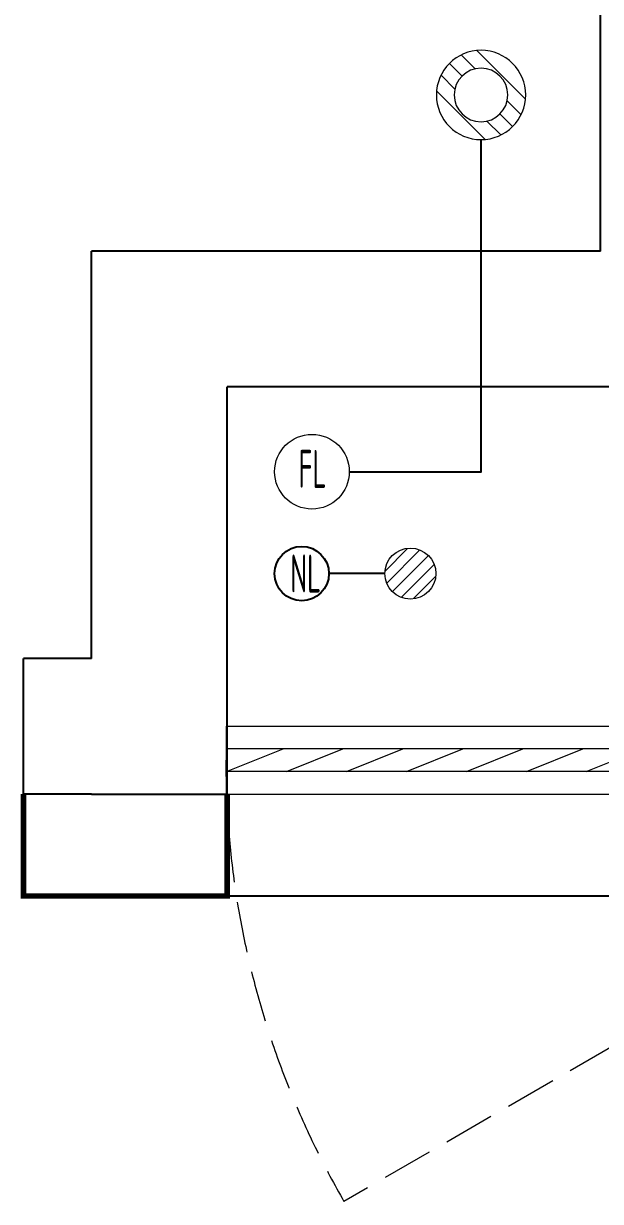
# Model space of a CAD drawing. Extents: x 3753737 to 4713801, y -857380 to 24339.
# Drawn here: x 4158363 to 4159213, y -776462 to -774727 of the extents above; entities that cross this region are included whole.
import ezdxf

# ---------------------------------------------------------------- set-up
doc = ezdxf.new("R2010")
doc.units = 0
doc.header["$LTSCALE"] = 1000
doc.header["$MEASUREMENT"] = 0
doc.linetypes.add('DASH', pattern=[0.35, 0.25, -0.1])
doc.layers.get('0').update_dxf_attribs({"linetype": 'CONTINUOUS'})
for name, color, linetype in [('!!电气', 1, 'CONTINUOUS'), ('VPIPE-凝结', 150, 'CONTINUOUS'), ('WALL', 252, 'CONTINUOUS'), ('看线', 185, 'CONTINUOUS')]:
    doc.layers.add(name, color=color, linetype=linetype)
for name, color, linetype, lineweight in [('EQUIP_地漏', 7, 'CONTINUOUS', 18), ('PUB_TEXT', 7, 'CONTINUOUS', 20), ('VPIPE-废水', 31, 'TG_F', 18), ('WINDOW', 146, 'CONTINUOUS', 20)]:
    doc.layers.add(name, color=color, linetype=linetype, lineweight=lineweight)
doc.styles.get("Standard").update_dxf_attribs({"font": 'gbenor.shx', "bigfont": 'gbcbig.shx'})
doc.styles.add('TG_LINETYPE', font='SIMPLEX', dxfattribs={"width": 0.8, "height": 3, "bigfont": 'HZTXT'})
doc.linetypes.add('TG_F', pattern='A,2,-0.3,["F",TG_LINETYPE,S=0.1,R=0,X=-0.23,Y=-0.15],0', length=2.3)

# ---------------------------------------------------------------- blocks, each defined once
blk = doc.blocks.new('$TwtSys$00000141')
at = {"color": 252}
for p, q in [((-47.1, 3.8), (-5, 45.9)), ((-47.1, 3.8), (-5, 45.9)), ((-43.6, -17.5), (17.5, 43.6)), ((-43.6, -17.5), (17.5, 43.6)), ((-33.2, -33.2), (33.2, 33.2)), ((-33.2, -33.2), (33.2, 33.2)), ((-16.2, -43.5), (43.8, 16.4)), ((-16.2, -43.5), (43.8, 16.4)), ((5.7, -46.1), (46.1, -5.7)), ((5.7, -46.1), (46.1, -5.7))]:
    blk.add_line(p, q, dxfattribs=at)
blk.add_circle((0, 0), 47, dxfattribs=at)
blk.add_circle((0, 0), 47, dxfattribs=at)
blk = doc.blocks.new('$TwtSys$00000543')
at = {"color": 252}
for p, q in [((-93.6, -8.5), (8.5, 93.6)), ((12.5, 55), (41.7, 84.2)), ((39.9, 39.9), (66.5, 66.5)), ((55, 12.5), (84.2, 41.7)), ((-8.5, -93.6), (93.6, 8.5)), ((-84.2, -41.7), (-55, -12.5)), ((-66.5, -66.5), (-39.9, -39.9)), ((-41.7, -84.2), (-12.5, -55))]:
    blk.add_line(p, q, dxfattribs=at)
for radius in [94, 56.4]:
    blk.add_circle((0, 0), radius, dxfattribs=at)
blk = doc.blocks.new('$WINLIB2D$00000039')
at = {"color": 0}
for points in [[(-0.5, 0.5), (-0.5, -0.5)], [(0.5, 0.5), (-0.5, 0.5)], [(0.5, -0.5), (0.5, 0.5)], [(-0.5, 0.1667), (0.5, 0.1667)], [(-0.3839, -0.1667), (-0.448, 0.1667)], [(-0.3159, -0.1667), (-0.38, 0.1667)], [(-0.2479, -0.1667), (-0.312, 0.1667)], [(-0.1799, -0.1667), (-0.244, 0.1667)], [(-0.1119, -0.1667), (-0.176, 0.1667)], [(-0.0439, -0.1667), (-0.108, 0.1667)], [(0.0241, -0.1667), (-0.04, 0.1667)], [(0.0921, -0.1667), (0.028, 0.1667)], [(0.16, -0.1667), (0.0959, 0.1667)], [(0.228, -0.1667), (0.1639, 0.1667)], [(0.296, -0.1667), (0.2319, 0.1667)], [(0.364, -0.1667), (0.2999, 0.1667)], [(0.432, -0.1667), (0.3679, 0.1667)], [(0.5, -0.1667), (0.4359, 0.1667)], [(-0.4519, -0.1667), (-0.5, 0.0836)], [(-0.5, -0.1667), (0.5, -0.1667)], [(0.5, -0.5), (-0.5, -0.5)]]:
    blk.add_lwpolyline(points, dxfattribs=at)
blk = doc.blocks.new('A$C66B635E3')
at = {"color": 252, "const_width": 8}
blk.add_lwpolyline([(33350, -100), (33350, -250), (33650, -250), (33650, -100)], dxfattribs=at)
at = {"layer": 'VPIPE-凝结', "color": 252, "ltscale": 0.1}
for points in [[(33830, 375), (34024.1, 375), (34024.1, 864.2)], [(33882.4, 225), (33800, 225)]]:
    blk.add_lwpolyline(points, dxfattribs=at)
at = {"layer": 'VPIPE-凝结', "color": 252}
blk.add_circle((33760, 225), 40, dxfattribs=at)
at = {"layer": 'VPIPE-废水', "color": 252}
blk.add_circle((33775, 375), 55, dxfattribs=at)
at = {"layer": 'WALL', "color": 252}
for p, q in [((34200, 700), (34200, 1700)), ((34200, 700), (33450, 700)), ((33450, 100), (33450, 700)), ((34300, 500), (33650, 500)), ((33650, 0), (33650, 500)), ((33450, 100), (33350, 100)), ((33350, -100), (33350, 100)), ((33650, -100), (33650, 0)), ((33450, -100), (33350, -100)), ((33450, -100), (33450, -100)), ((33450, -100), (33650, -100))]:
    blk.add_line(p, q, dxfattribs=at)
at = {"layer": 'WINDOW', "color": 252, "linetype": 'DASH', "ltscale": 0.3}
blk.add_lwpolyline([(34948.1, -50), (33822.2, -700, -0.131652), (33648.1, -50)], format="xyb", dxfattribs=at)
at = {"layer": '看线', "color": 252, "ltscale": 0.5}
blk.add_lwpolyline([(33650, -250), (34950, -250)], dxfattribs=at)
at = {"layer": 'EQUIP_地漏', "color": 252, "xscale": -0.7000000000000001, "yscale": 0.7000000000000001, "zscale": 0.7}
blk.add_blockref('$TwtSys$00000543', (34024.1, 930), dxfattribs=at)
at = {"layer": 'EQUIP_地漏', "color": 252, "xscale": -0.8, "yscale": -0.8, "zscale": 0.8, "rotation": 180}
blk.add_blockref('$TwtSys$00000141', (33920, 225), dxfattribs=at)
at = {"layer": 'WINDOW', "color": 252, "xscale": 1299.999999983003, "yscale": -100, "zscale": 1299.999999983003, "rotation": 180}
blk.add_blockref('$WINLIB2D$00000039', (34299, -50), dxfattribs=at)
at = {"layer": 'PUB_TEXT', "color": 252, "width": 0.6}
for s, p in [('FL', (33755.2, 351.2)), ('NL', (33743.2, 197))]:
    blk.add_text(s, height=56, dxfattribs=at).set_placement(p)

msp = doc.modelspace()

# ---------------------------------------------------------------- block references
at = {"layer": '!!电气'}
msp.add_blockref('A$C66B635E3', (4125013.4, -775762.1), dxfattribs=at)

doc.saveas('drawing.dxf')
